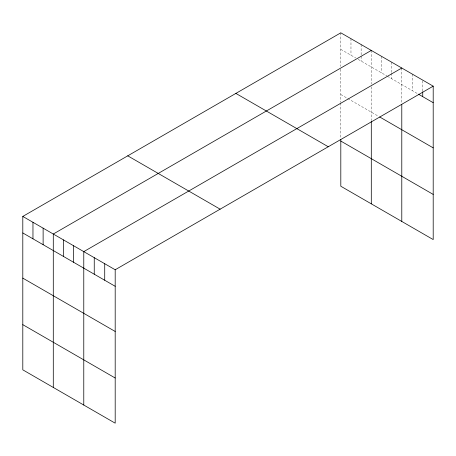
<?xml version="1.0" encoding="UTF-8"?>
<svg xmlns="http://www.w3.org/2000/svg" width="456" height="456" viewBox="0 0 456 456"><rect width="100%" height="100%" fill="white"/><g stroke="black" fill="none" stroke-linecap="round" stroke-linejoin="round"><path stroke-width="0.34" stroke-dasharray="2.28 1.71" d="M340.809 32.821L340.809 66.462M340.809 49.351L355.754 57.98M358.142 59.36L386.842 75.93M387.44 76.272L417.799 93.805M340.809 94.523L378.469 116.269M422.729 80.803L422.729 91.137M412.258 74.071L412.258 90.601M401.787 68.024L401.787 103.039M391.624 62.158L391.624 72.493M391.624 73.177L391.624 78.689M381.461 56.293L381.461 72.823M371.298 50.422L371.298 84.064M371.298 86.805L371.298 120.589M361.135 44.557L361.135 55.575M361.135 56.265L361.135 61.087M350.972 38.686L350.972 55.222M340.809 69.198L340.809 102.281M340.809 102.988L340.809 138.242"/><path stroke-width="0.68" d="M22.8 216.423L115.191 269.764L115.191 423.179L22.8 369.839L22.8 216.423L340.809 32.821L433.2 86.161L433.2 239.577L340.809 186.236L340.809 139.656M371.298 50.422L53.289 234.025L53.289 387.44M401.787 68.024L83.779 251.626L83.779 405.042M115.191 269.764L433.2 86.161M418.42 94.158L433.2 102.691M379.666 116.958L433.2 147.864M340.809 141.064L433.2 194.41M235.866 93.406L328.257 146.752M127.743 155.832L220.134 209.173M22.8 232.953L115.191 286.294M22.8 278.126L115.191 331.466M22.8 324.666L115.191 378.007M422.729 91.827L422.729 96.649M401.787 104.407L401.787 221.445M371.298 121.296L371.298 203.838M104.72 263.716L104.72 280.246M94.249 257.674L94.249 274.204M73.615 245.761L73.615 262.291M63.452 239.89L63.452 256.42M43.126 228.154L43.126 244.69M32.963 222.289L32.963 238.819"/></g></svg>
